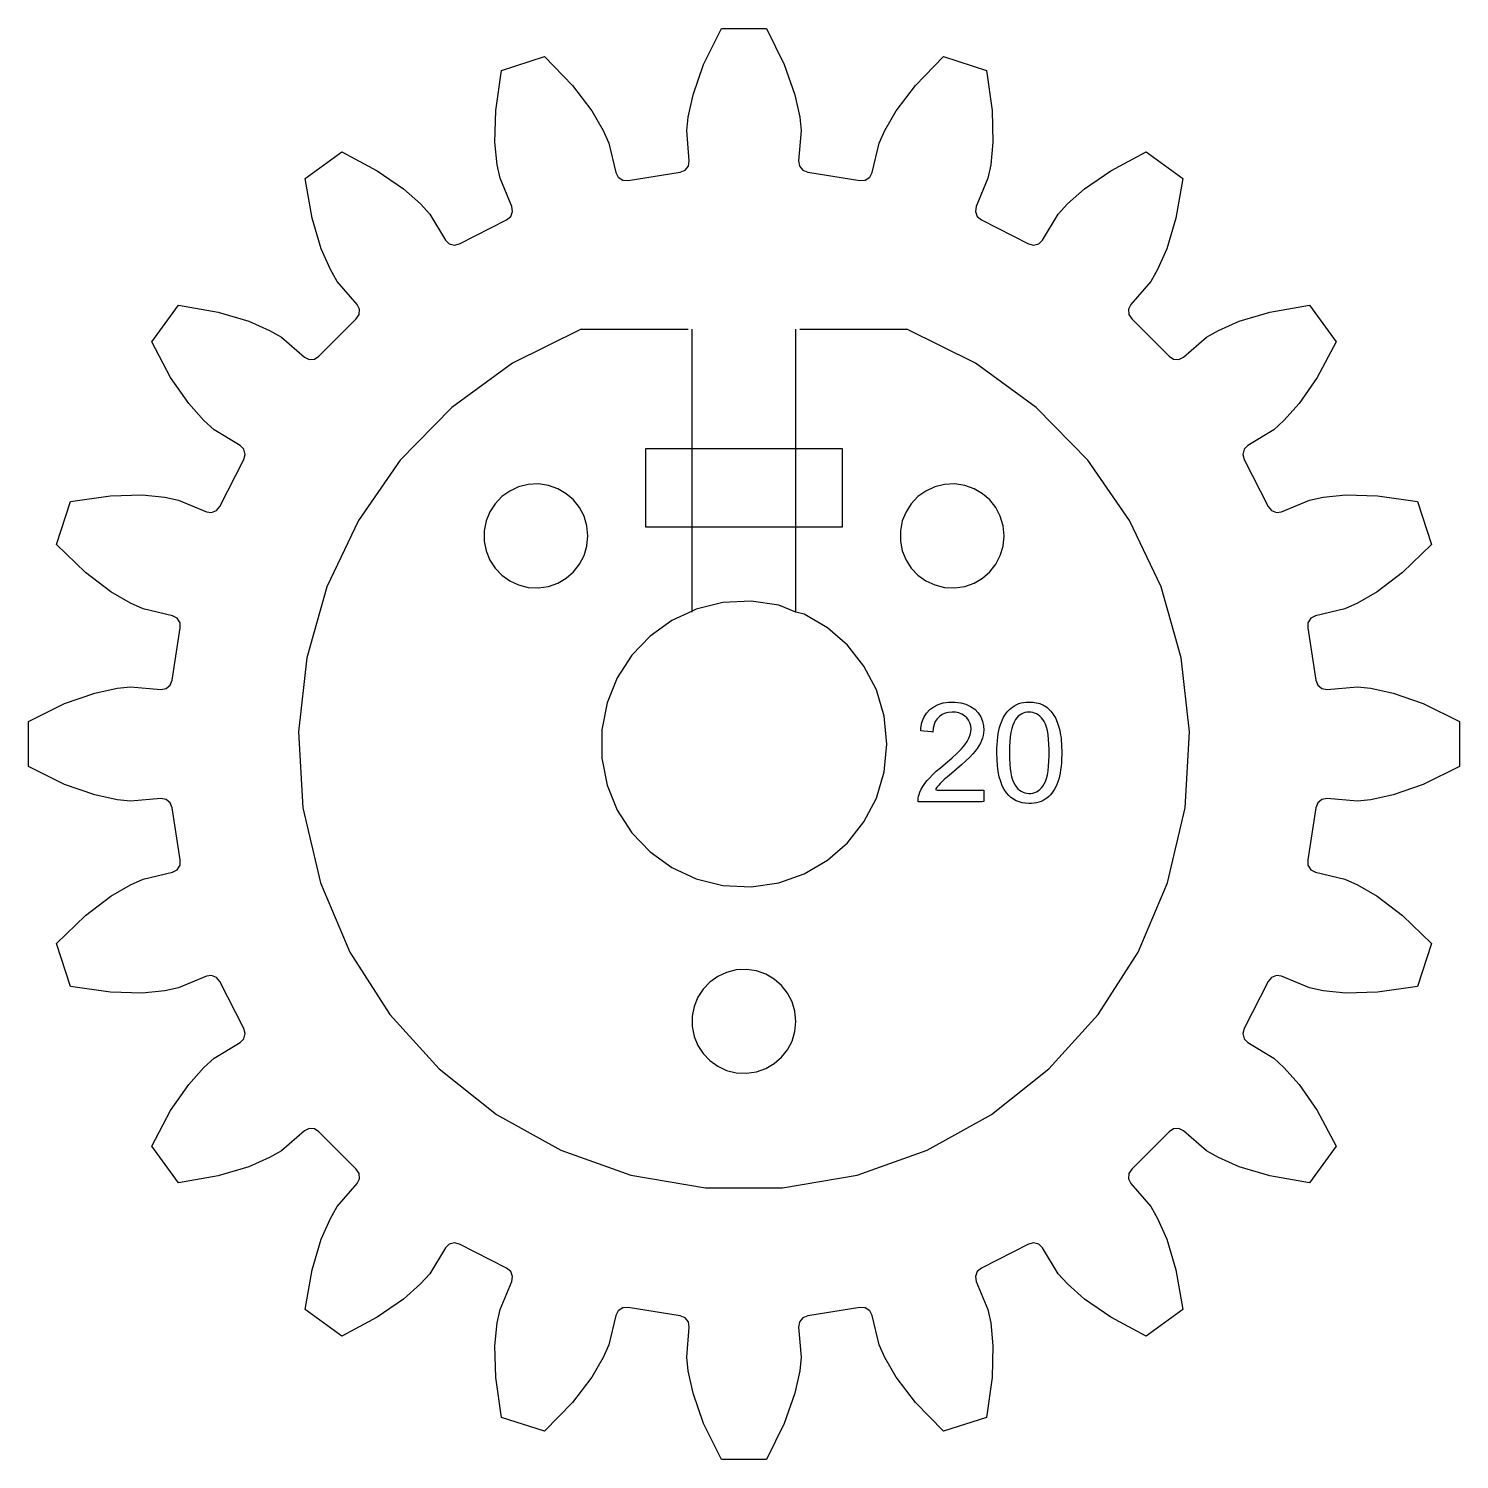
# Model space of a CAD drawing. Header units: metres. Extents: x 3906 to 4789, y 859 to 1465.
# Drawn here: x 4470.83 to 4509.35, y 1167.09 to 1205.62 of the extents above; entities that cross this region are included whole.
import ezdxf

# ---------------------------------------------------------------- set-up
doc = ezdxf.new("R2010")
doc.units = ezdxf.units.M

msp = doc.modelspace()

# ---------------------------------------------------------------- linework, layer by layer
at = {"layer": 'COMPONENT29'}
for p, q in [((4495.456, 1187.459), (4495.607, 1187.481)), ((4495.607, 1187.481), (4495.772, 1187.483)), ((4495.772, 1187.483), (4495.928, 1187.465)), ((4495.928, 1187.465), (4496.068, 1187.427)), ((4497.555, 1187.459), (4497.619, 1187.472)), ((4497.619, 1187.472), (4497.686, 1187.481)), ((4497.686, 1187.481), (4497.756, 1187.484)), ((4497.756, 1187.484), (4497.814, 1187.484)), ((4497.814, 1187.484), (4497.865, 1187.48)), ((4497.865, 1187.48), (4497.915, 1187.474)), ((4497.915, 1187.474), (4497.963, 1187.466)), ((4497.963, 1187.466), (4498.009, 1187.454)), ((4494.935, 1187.066), (4495.005, 1187.181)), ((4495.005, 1187.181), (4495.094, 1187.278)), ((4495.094, 1187.278), (4495.2, 1187.358)), ((4495.2, 1187.358), (4495.321, 1187.418)), ((4495.353, 1187.097), (4495.292, 1187.034)), ((4495.321, 1187.418), (4495.456, 1187.459)), ((4495.425, 1187.147), (4495.353, 1187.097)), ((4495.505, 1187.182), (4495.425, 1187.147)), ((4495.595, 1187.204), (4495.505, 1187.182)), ((4495.694, 1187.212), (4495.595, 1187.204)), ((4495.79, 1187.207), (4495.694, 1187.212)), ((4495.877, 1187.189), (4495.79, 1187.207)), ((4495.957, 1187.157), (4495.877, 1187.189)), ((4496.027, 1187.113), (4495.957, 1187.157)), ((4496.09, 1187.056), (4496.027, 1187.113)), ((4496.068, 1187.427), (4496.193, 1187.367)), ((4496.193, 1187.367), (4496.303, 1187.288)), ((4496.303, 1187.288), (4496.395, 1187.191)), ((4496.395, 1187.191), (4496.465, 1187.084)), ((4496.465, 1187.084), (4496.513, 1186.967)), ((4497.082, 1187.073), (4497.116, 1187.13)), ((4497.116, 1187.13), (4497.153, 1187.184)), ((4497.153, 1187.184), (4497.193, 1187.234)), ((4497.193, 1187.234), (4497.236, 1187.279)), ((4497.236, 1187.279), (4497.282, 1187.321)), ((4497.282, 1187.321), (4497.33, 1187.358)), ((4497.33, 1187.358), (4497.382, 1187.391)), ((4497.382, 1187.391), (4497.437, 1187.418)), ((4497.437, 1187.418), (4497.495, 1187.441)), ((4497.476, 1187.099), (4497.439, 1187.06)), ((4497.516, 1187.132), (4497.476, 1187.099)), ((4497.495, 1187.441), (4497.555, 1187.459)), ((4497.559, 1187.16), (4497.516, 1187.132)), ((4497.604, 1187.182), (4497.559, 1187.16)), ((4497.652, 1187.198), (4497.604, 1187.182)), ((4497.703, 1187.208), (4497.652, 1187.198)), ((4497.757, 1187.212), (4497.703, 1187.208)), ((4497.813, 1187.211), (4497.757, 1187.212)), ((4497.866, 1187.202), (4497.813, 1187.211)), ((4497.918, 1187.188), (4497.866, 1187.202)), ((4497.967, 1187.166), (4497.918, 1187.188)), ((4498.014, 1187.138), (4497.967, 1187.166)), ((4498.009, 1187.454), (4498.054, 1187.441)), ((4498.058, 1187.104), (4498.014, 1187.138)), ((4498.054, 1187.441), (4498.097, 1187.424)), ((4498.101, 1187.062), (4498.058, 1187.104)), ((4498.097, 1187.424), (4498.139, 1187.405)), ((4498.139, 1187.405), (4498.179, 1187.383)), ((4498.179, 1187.383), (4498.217, 1187.359)), ((4498.217, 1187.359), (4498.253, 1187.332)), ((4498.253, 1187.332), (4498.288, 1187.303)), ((4498.288, 1187.303), (4498.321, 1187.272)), ((4498.321, 1187.272), (4498.352, 1187.238)), ((4498.352, 1187.238), (4498.382, 1187.203)), ((4498.382, 1187.203), (4498.41, 1187.164)), ((4498.41, 1187.164), (4498.436, 1187.124)), ((4498.436, 1187.124), (4498.46, 1187.081)), ((4498.46, 1187.081), (4498.484, 1187.036)), ((4494.851, 1186.784), (4494.884, 1186.934)), ((4494.855, 1186.709), (4494.851, 1186.784)), ((4494.933, 1186.701), (4494.855, 1186.709)), ((4494.884, 1186.934), (4494.935, 1187.066)), ((4495.041, 1186.69), (4494.933, 1186.701)), ((4495.187, 1186.781), (4495.18, 1186.676)), ((4495.209, 1186.876), (4495.187, 1186.781)), ((4495.243, 1186.96), (4495.209, 1186.876)), ((4495.292, 1187.034), (4495.243, 1186.96)), ((4496.139, 1186.992), (4496.09, 1187.056)), ((4496.176, 1186.922), (4496.139, 1186.992)), ((4496.198, 1186.846), (4496.176, 1186.922)), ((4496.207, 1186.764), (4496.198, 1186.846)), ((4496.203, 1186.681), (4496.207, 1186.764)), ((4496.513, 1186.967), (4496.54, 1186.84)), ((4496.54, 1186.84), (4496.545, 1186.722)), ((4496.545, 1186.722), (4496.54, 1186.652)), ((4496.939, 1186.633), (4496.955, 1186.72)), ((4496.955, 1186.72), (4496.975, 1186.8)), ((4496.975, 1186.8), (4496.997, 1186.875)), ((4496.997, 1186.875), (4497.023, 1186.945)), ((4497.023, 1186.945), (4497.051, 1187.011)), ((4497.051, 1187.011), (4497.082, 1187.073)), ((4497.304, 1186.771), (4497.28, 1186.665)), ((4497.332, 1186.864), (4497.304, 1186.771)), ((4497.365, 1186.945), (4497.332, 1186.864)), ((4497.404, 1187.013), (4497.365, 1186.945)), ((4497.439, 1187.06), (4497.404, 1187.013)), ((4498.141, 1187.015), (4498.101, 1187.062)), ((4498.178, 1186.959), (4498.141, 1187.015)), ((4498.211, 1186.89), (4498.178, 1186.959)), ((4498.239, 1186.808), (4498.211, 1186.89)), ((4498.262, 1186.713), (4498.239, 1186.808)), ((4498.281, 1186.604), (4498.262, 1186.713)), ((4498.484, 1187.036), (4498.506, 1186.989)), ((4498.506, 1186.989), (4498.526, 1186.939)), ((4498.526, 1186.939), (4498.545, 1186.888)), ((4498.545, 1186.888), (4498.563, 1186.834)), ((4498.563, 1186.834), (4498.579, 1186.778)), ((4498.579, 1186.778), (4498.594, 1186.72)), ((4498.594, 1186.72), (4498.607, 1186.657)), ((4495.138, 1186.68), (4495.041, 1186.69)), ((4495.18, 1186.676), (4495.138, 1186.68)), ((4495.946, 1186.224), (4496.035, 1186.328)), ((4496.035, 1186.328), (4496.1, 1186.42)), ((4496.1, 1186.42), (4496.149, 1186.509)), ((4496.149, 1186.509), (4496.183, 1186.596)), ((4496.183, 1186.596), (4496.203, 1186.681)), ((4496.457, 1186.375), (4496.417, 1186.305)), ((4496.487, 1186.444), (4496.457, 1186.375)), ((4496.511, 1186.513), (4496.487, 1186.444)), ((4496.529, 1186.582), (4496.511, 1186.513)), ((4496.54, 1186.652), (4496.529, 1186.582)), ((4496.903, 1186.231), (4496.908, 1186.34)), ((4496.908, 1186.34), (4496.915, 1186.444)), ((4496.915, 1186.444), (4496.925, 1186.541)), ((4496.925, 1186.541), (4496.939, 1186.633)), ((4497.25, 1186.416), (4497.242, 1186.273)), ((4497.262, 1186.547), (4497.25, 1186.416)), ((4497.28, 1186.665), (4497.262, 1186.547)), ((4498.295, 1186.482), (4498.281, 1186.604)), ((4498.304, 1186.346), (4498.295, 1186.482)), ((4498.309, 1186.197), (4498.304, 1186.346)), ((4498.607, 1186.657), (4498.618, 1186.589)), ((4498.618, 1186.589), (4498.628, 1186.516)), ((4498.628, 1186.516), (4498.635, 1186.438)), ((4498.635, 1186.438), (4498.641, 1186.355)), ((4498.641, 1186.355), (4498.645, 1186.267)), ((4495.516, 1185.829), (4495.687, 1185.975)), ((4495.687, 1185.975), (4495.83, 1186.107)), ((4495.83, 1186.107), (4495.946, 1186.224)), ((4496.169, 1186.001), (4496.069, 1185.904)), ((4496.249, 1186.085), (4496.169, 1186.001)), ((4496.314, 1186.16), (4496.249, 1186.085)), ((4496.37, 1186.233), (4496.314, 1186.16)), ((4496.417, 1186.305), (4496.37, 1186.233)), ((4496.902, 1186.117), (4496.903, 1186.231)), ((4496.906, 1185.937), (4496.902, 1186.117)), ((4496.918, 1185.769), (4496.906, 1185.937)), ((4497.242, 1186.273), (4497.239, 1186.117)), ((4497.239, 1186.117), (4497.242, 1185.961)), ((4497.242, 1185.961), (4497.249, 1185.819)), ((4498.304, 1185.889), (4498.309, 1186.038)), ((4498.309, 1186.038), (4498.309, 1186.197)), ((4498.644, 1185.957), (4498.639, 1185.851)), ((4498.647, 1186.069), (4498.644, 1185.957)), ((4498.645, 1186.267), (4498.647, 1186.173)), ((4498.647, 1186.173), (4498.647, 1186.069)), ((4495.175, 1185.53), (4495.27, 1185.619)), ((4495.27, 1185.619), (4495.378, 1185.714)), ((4495.378, 1185.714), (4495.516, 1185.829)), ((4495.676, 1185.561), (4495.569, 1185.469)), ((4495.81, 1185.675), (4495.676, 1185.561)), ((4495.949, 1185.796), (4495.81, 1185.675)), ((4496.069, 1185.904), (4495.949, 1185.796)), ((4496.938, 1185.615), (4496.918, 1185.769)), ((4496.966, 1185.473), (4496.938, 1185.615)), ((4497.249, 1185.819), (4497.26, 1185.69)), ((4497.26, 1185.69), (4497.277, 1185.575)), ((4497.277, 1185.575), (4497.298, 1185.473)), ((4498.262, 1185.523), (4498.281, 1185.632)), ((4498.281, 1185.632), (4498.295, 1185.754)), ((4498.295, 1185.754), (4498.304, 1185.889)), ((4498.604, 1185.567), (4498.586, 1185.483)), ((4498.618, 1185.656), (4498.604, 1185.567)), ((4498.63, 1185.751), (4498.618, 1185.656)), ((4498.639, 1185.851), (4498.63, 1185.751)), ((4494.866, 1185.133), (4494.91, 1185.212)), ((4494.91, 1185.212), (4494.963, 1185.29)), ((4494.963, 1185.29), (4495.023, 1185.367)), ((4495.023, 1185.367), (4495.092, 1185.446)), ((4495.092, 1185.446), (4495.175, 1185.53)), ((4495.274, 1185.17), (4495.248, 1185.131)), ((4495.304, 1185.209), (4495.274, 1185.17)), ((4495.337, 1185.248), (4495.304, 1185.209)), ((4495.372, 1185.287), (4495.337, 1185.248)), ((4495.417, 1185.332), (4495.372, 1185.287)), ((4495.483, 1185.393), (4495.417, 1185.332)), ((4495.569, 1185.469), (4495.483, 1185.393)), ((4497.003, 1185.345), (4496.966, 1185.473)), ((4497.047, 1185.229), (4497.003, 1185.345)), ((4497.1, 1185.126), (4497.047, 1185.229)), ((4497.298, 1185.473), (4497.324, 1185.384)), ((4497.324, 1185.384), (4497.354, 1185.308)), ((4497.354, 1185.308), (4497.389, 1185.246)), ((4497.389, 1185.246), (4497.428, 1185.195)), ((4497.428, 1185.195), (4497.469, 1185.15)), ((4497.469, 1185.15), (4497.512, 1185.112)), ((4498.059, 1185.131), (4498.101, 1185.173)), ((4498.101, 1185.173), (4498.141, 1185.221)), ((4498.141, 1185.221), (4498.178, 1185.277)), ((4498.178, 1185.277), (4498.211, 1185.346)), ((4498.211, 1185.346), (4498.239, 1185.428)), ((4498.239, 1185.428), (4498.262, 1185.523)), ((4498.487, 1185.2), (4498.454, 1185.14)), ((4498.516, 1185.264), (4498.487, 1185.2)), ((4498.542, 1185.333), (4498.516, 1185.264)), ((4498.566, 1185.405), (4498.542, 1185.333)), ((4498.586, 1185.483), (4498.566, 1185.405)), ((4494.78, 1184.844), (4494.785, 1184.895)), ((4494.782, 1184.797), (4494.78, 1184.844)), ((4495.037, 1184.797), (4494.782, 1184.797)), ((4494.785, 1184.895), (4494.794, 1184.945)), ((4494.794, 1184.945), (4494.807, 1184.994)), ((4494.807, 1184.994), (4494.83, 1185.054)), ((4494.83, 1185.054), (4494.866, 1185.133)), ((4495.559, 1184.797), (4495.037, 1184.797)), ((4495.248, 1185.131), (4495.289, 1185.113)), ((4495.289, 1185.113), (4495.588, 1185.113)), ((4496.122, 1184.797), (4495.559, 1184.797)), ((4495.588, 1185.113), (4496.01, 1185.113)), ((4496.01, 1185.113), (4496.387, 1185.113)), ((4496.5, 1184.797), (4496.122, 1184.797)), ((4496.387, 1185.113), (4496.549, 1185.113)), ((4496.549, 1184.809), (4496.5, 1184.797)), ((4496.549, 1185.113), (4496.549, 1185.074)), ((4496.549, 1185.074), (4496.549, 1184.983)), ((4496.549, 1184.983), (4496.549, 1184.881)), ((4496.549, 1184.881), (4496.549, 1184.809)), ((4497.161, 1185.036), (4497.1, 1185.126)), ((4497.219, 1184.969), (4497.161, 1185.036)), ((4497.28, 1184.913), (4497.219, 1184.969)), ((4497.347, 1184.864), (4497.28, 1184.913)), ((4497.419, 1184.825), (4497.347, 1184.864)), ((4497.497, 1184.794), (4497.419, 1184.825)), ((4497.579, 1184.771), (4497.497, 1184.794)), ((4497.512, 1185.112), (4497.557, 1185.081)), ((4497.557, 1185.081), (4497.605, 1185.056)), ((4497.666, 1184.757), (4497.579, 1184.771)), ((4497.605, 1185.056), (4497.654, 1185.038)), ((4497.654, 1185.038), (4497.706, 1185.027)), ((4497.706, 1185.027), (4497.76, 1185.022)), ((4497.76, 1185.022), (4497.816, 1185.023)), ((4497.816, 1185.023), (4497.869, 1185.032)), ((4497.869, 1185.032), (4497.919, 1185.046)), ((4497.968, 1184.771), (4497.902, 1184.759)), ((4497.919, 1185.046), (4497.968, 1185.068)), ((4497.968, 1185.068), (4498.014, 1185.096)), ((4498.03, 1184.787), (4497.968, 1184.771)), ((4498.014, 1185.096), (4498.059, 1185.131)), ((4498.09, 1184.808), (4498.03, 1184.787)), ((4498.146, 1184.833), (4498.09, 1184.808)), ((4498.199, 1184.864), (4498.146, 1184.833)), ((4498.249, 1184.899), (4498.199, 1184.864)), ((4498.296, 1184.939), (4498.249, 1184.899)), ((4498.34, 1184.984), (4498.296, 1184.939)), ((4498.381, 1185.032), (4498.34, 1184.984)), ((4498.419, 1185.084), (4498.381, 1185.032)), ((4498.454, 1185.14), (4498.419, 1185.084)), ((4497.758, 1184.751), (4497.666, 1184.757)), ((4497.834, 1184.753), (4497.758, 1184.751)), ((4497.902, 1184.759), (4497.834, 1184.753))]:
    msp.add_line(p, q, dxfattribs=at)
at = {"layer": 'GROUP0'}
for p, q in [((4489.003, 1204.647), (4489.482, 1205.618)), ((4489.482, 1205.618), (4490.699, 1205.618)), ((4490.699, 1205.618), (4491.177, 1204.647)), ((4483.559, 1204.486), (4484.717, 1204.863)), ((4484.717, 1204.863), (4485.471, 1204.086)), ((4494.711, 1204.086), (4495.466, 1204.863)), ((4495.466, 1204.863), (4496.622, 1204.486)), ((4483.404, 1203.415), (4483.559, 1204.486)), ((4488.719, 1203.836), (4489.003, 1204.647)), ((4491.177, 1204.647), (4491.461, 1203.836)), ((4496.622, 1204.486), (4496.777, 1203.415)), ((4485.471, 1204.086), (4485.991, 1203.404)), ((4494.19, 1203.404), (4494.711, 1204.086)), ((4488.589, 1203.236), (4488.719, 1203.836)), ((4491.461, 1203.836), (4491.594, 1203.236)), ((4483.384, 1202.557), (4483.404, 1203.415)), ((4485.991, 1203.404), (4486.302, 1202.874)), ((4493.879, 1202.874), (4494.19, 1203.404)), ((4496.777, 1203.415), (4496.796, 1202.557)), ((4486.302, 1202.874), (4486.45, 1202.535)), ((4488.554, 1202.87), (4488.589, 1203.236)), ((4491.594, 1203.236), (4491.628, 1202.87)), ((4493.732, 1202.535), (4493.879, 1202.874)), ((4483.445, 1201.946), (4483.384, 1202.557)), ((4486.45, 1202.535), (4486.638, 1201.739)), ((4488.619, 1202.054), (4488.554, 1202.87)), ((4491.628, 1202.87), (4491.562, 1202.054)), ((4493.543, 1201.739), (4493.732, 1202.535)), ((4496.796, 1202.557), (4496.737, 1201.946)), ((4478.276, 1201.58), (4479.26, 1202.297)), ((4479.26, 1202.297), (4480.217, 1201.791)), ((4499.965, 1201.791), (4500.921, 1202.297)), ((4500.921, 1202.297), (4501.907, 1201.58)), ((4480.217, 1201.791), (4480.925, 1201.302)), ((4483.524, 1201.586), (4483.445, 1201.946)), ((4486.638, 1201.739), (4486.705, 1201.613)), ((4486.968, 1201.531), (4488.371, 1201.755)), ((4488.371, 1201.755), (4488.504, 1201.803)), ((4488.504, 1201.803), (4488.595, 1201.912)), ((4488.595, 1201.912), (4488.619, 1202.054)), ((4491.562, 1202.054), (4491.586, 1201.912)), ((4491.586, 1201.912), (4491.677, 1201.803)), ((4491.677, 1201.803), (4491.811, 1201.755)), ((4491.811, 1201.755), (4493.214, 1201.531)), ((4493.477, 1201.613), (4493.543, 1201.739)), ((4496.737, 1201.946), (4496.657, 1201.586)), ((4499.257, 1201.302), (4499.965, 1201.791)), ((4478.459, 1200.515), (4478.276, 1201.58)), ((4483.84, 1200.831), (4483.524, 1201.586)), ((4486.705, 1201.613), (4486.825, 1201.537)), ((4486.825, 1201.537), (4486.968, 1201.531)), ((4493.214, 1201.531), (4493.357, 1201.537)), ((4493.357, 1201.537), (4493.477, 1201.613)), ((4496.657, 1201.586), (4496.342, 1200.831)), ((4501.907, 1201.58), (4501.723, 1200.515)), ((4480.925, 1201.302), (4481.382, 1200.895)), ((4498.798, 1200.895), (4499.257, 1201.302)), ((4481.382, 1200.895), (4481.627, 1200.618)), ((4481.627, 1200.618), (4482.052, 1199.921)), ((4483.808, 1200.558), (4483.86, 1200.69)), ((4483.86, 1200.69), (4483.84, 1200.831)), ((4496.342, 1200.831), (4496.321, 1200.69)), ((4496.321, 1200.69), (4496.374, 1200.558)), ((4498.129, 1199.921), (4498.554, 1200.618)), ((4498.554, 1200.618), (4498.798, 1200.895)), ((4478.706, 1199.69), (4478.459, 1200.515)), ((4482.43, 1199.824), (4483.696, 1200.469)), ((4483.696, 1200.469), (4483.808, 1200.558)), ((4496.374, 1200.558), (4496.485, 1200.469)), ((4496.485, 1200.469), (4497.752, 1199.824)), ((4501.723, 1200.515), (4501.475, 1199.69)), ((4482.052, 1199.921), (4482.154, 1199.821)), ((4482.154, 1199.821), (4482.292, 1199.786)), ((4482.292, 1199.786), (4482.43, 1199.824)), ((4497.752, 1199.824), (4497.889, 1199.786)), ((4497.889, 1199.786), (4498.027, 1199.821)), ((4498.027, 1199.821), (4498.129, 1199.921)), ((4478.952, 1199.128), (4478.706, 1199.69)), ((4501.475, 1199.69), (4501.229, 1199.128)), ((4479.138, 1198.811), (4478.952, 1199.128)), ((4501.229, 1199.128), (4501.042, 1198.811)), ((4479.672, 1198.191), (4479.138, 1198.811)), ((4501.042, 1198.811), (4500.509, 1198.191)), ((4474.148, 1197.184), (4474.864, 1198.17)), ((4474.864, 1198.17), (4475.93, 1197.984)), ((4475.93, 1197.984), (4476.754, 1197.738)), ((4479.647, 1197.802), (4479.726, 1197.92)), ((4479.735, 1198.063), (4479.672, 1198.191)), ((4479.726, 1197.92), (4479.735, 1198.063)), ((4500.509, 1198.191), (4500.447, 1198.063)), ((4500.447, 1198.063), (4500.456, 1197.92)), ((4500.456, 1197.92), (4500.535, 1197.802)), ((4503.429, 1197.738), (4504.252, 1197.984)), ((4504.252, 1197.984), (4505.317, 1198.17)), ((4505.317, 1198.17), (4506.034, 1197.184)), ((4476.754, 1197.738), (4477.315, 1197.492)), ((4477.315, 1197.492), (4477.633, 1197.305)), ((4478.641, 1196.796), (4479.647, 1197.802)), ((4485.703, 1197.522), (4483.854, 1196.606)), ((4485.703, 1197.522), (4488.591, 1197.522)), ((4488.691, 1194.303), (4488.691, 1197.522)), ((4491.491, 1194.303), (4491.491, 1197.522)), ((4491.591, 1197.522), (4494.48, 1197.522)), ((4496.328, 1196.606), (4494.48, 1197.522)), ((4500.535, 1197.802), (4501.539, 1196.796)), ((4502.549, 1197.305), (4502.867, 1197.492)), ((4502.867, 1197.492), (4503.429, 1197.738)), ((4474.652, 1196.227), (4474.148, 1197.184)), ((4477.633, 1197.305), (4478.253, 1196.772)), ((4501.928, 1196.772), (4502.549, 1197.305)), ((4506.034, 1197.184), (4505.528, 1196.227)), ((4478.253, 1196.772), (4478.38, 1196.71)), ((4478.38, 1196.71), (4478.523, 1196.719)), ((4478.523, 1196.719), (4478.641, 1196.796)), ((4501.539, 1196.796), (4501.657, 1196.719)), ((4501.657, 1196.719), (4501.8, 1196.71)), ((4501.8, 1196.71), (4501.928, 1196.772)), ((4483.854, 1196.606), (4482.225, 1195.417)), ((4497.957, 1195.417), (4496.328, 1196.606)), ((4475.142, 1195.52), (4474.652, 1196.227)), ((4505.528, 1196.227), (4505.039, 1195.52)), ((4475.549, 1195.061), (4475.142, 1195.52)), ((4482.225, 1195.417), (4480.836, 1193.993)), ((4499.346, 1193.993), (4497.957, 1195.417)), ((4505.039, 1195.52), (4504.632, 1195.061)), ((4475.825, 1194.817), (4475.549, 1195.061)), ((4476.524, 1194.391), (4475.825, 1194.817)), ((4504.355, 1194.817), (4503.658, 1194.391)), ((4504.632, 1195.061), (4504.355, 1194.817)), ((4475.976, 1192.748), (4476.62, 1194.015)), ((4476.624, 1194.29), (4476.524, 1194.391)), ((4476.62, 1194.015), (4476.659, 1194.151)), ((4476.659, 1194.151), (4476.624, 1194.29)), ((4488.691, 1194.303), (4487.441, 1194.303)), ((4487.441, 1194.303), (4487.441, 1192.203)), ((4491.491, 1194.303), (4488.691, 1194.303)), ((4488.691, 1192.203), (4488.691, 1194.303)), ((4491.491, 1192.203), (4491.491, 1194.303)), ((4492.741, 1194.303), (4491.491, 1194.303)), ((4492.741, 1192.203), (4492.741, 1194.303)), ((4503.558, 1194.29), (4503.523, 1194.151)), ((4503.523, 1194.151), (4503.561, 1194.015)), ((4503.658, 1194.391), (4503.558, 1194.29)), ((4503.561, 1194.015), (4504.207, 1192.748)), ((4480.836, 1193.993), (4479.708, 1192.37)), ((4500.474, 1192.37), (4499.346, 1193.993)), ((4484.02, 1193.277), (4483.781, 1193.166)), ((4484.28, 1193.342), (4484.02, 1193.277)), ((4484.557, 1193.355), (4484.28, 1193.342)), ((4484.827, 1193.315), (4484.557, 1193.355)), ((4485.077, 1193.227), (4484.827, 1193.315)), ((4495.227, 1193.277), (4494.988, 1193.166)), ((4495.488, 1193.342), (4495.227, 1193.277)), ((4495.765, 1193.355), (4495.488, 1193.342)), ((4496.035, 1193.315), (4495.765, 1193.355)), ((4496.285, 1193.227), (4496.035, 1193.315)), ((4471.582, 1191.727), (4471.958, 1192.884)), ((4471.958, 1192.884), (4473.029, 1193.039)), ((4473.029, 1193.039), (4473.888, 1193.059)), ((4473.888, 1193.059), (4474.499, 1192.998)), ((4474.499, 1192.998), (4474.859, 1192.919)), ((4474.859, 1192.919), (4475.614, 1192.605)), ((4483.569, 1193.014), (4483.389, 1192.825)), ((4483.781, 1193.166), (4483.569, 1193.014)), ((4485.303, 1193.094), (4485.077, 1193.227)), ((4485.5, 1192.924), (4485.303, 1193.094)), ((4485.662, 1192.719), (4485.5, 1192.924)), ((4494.776, 1193.014), (4494.597, 1192.825)), ((4494.988, 1193.166), (4494.776, 1193.014)), ((4496.511, 1193.094), (4496.285, 1193.227)), ((4496.708, 1192.924), (4496.511, 1193.094)), ((4496.869, 1192.719), (4496.708, 1192.924)), ((4504.568, 1192.605), (4505.323, 1192.919)), ((4505.323, 1192.919), (4505.683, 1192.998)), ((4505.683, 1192.998), (4506.294, 1193.059)), ((4506.294, 1193.059), (4507.152, 1193.039)), ((4507.152, 1193.039), (4508.223, 1192.884)), ((4508.223, 1192.884), (4508.6, 1191.727)), ((4475.614, 1192.605), (4475.754, 1192.584)), ((4475.754, 1192.584), (4475.886, 1192.637)), ((4475.886, 1192.637), (4475.976, 1192.748)), ((4483.247, 1192.606), (4483.147, 1192.361)), ((4483.389, 1192.825), (4483.247, 1192.606)), ((4485.784, 1192.487), (4485.662, 1192.719)), ((4485.86, 1192.231), (4485.784, 1192.487)), ((4494.454, 1192.606), (4494.354, 1192.361)), ((4494.597, 1192.825), (4494.454, 1192.606)), ((4496.991, 1192.487), (4496.869, 1192.719)), ((4497.068, 1192.231), (4496.991, 1192.487)), ((4504.207, 1192.748), (4504.295, 1192.637)), ((4504.295, 1192.637), (4504.427, 1192.584)), ((4504.427, 1192.584), (4504.568, 1192.605)), ((4479.708, 1192.37), (4478.862, 1190.585)), ((4483.147, 1192.361), (4483.094, 1192.096)), ((4483.094, 1192.096), (4483.094, 1191.818)), ((4485.887, 1191.957), (4485.86, 1192.231)), ((4487.441, 1192.203), (4488.691, 1192.203)), ((4488.691, 1192.203), (4491.491, 1192.203)), ((4488.691, 1189.93), (4488.691, 1192.203)), ((4491.491, 1192.203), (4492.741, 1192.203)), ((4491.491, 1189.899), (4491.491, 1192.203)), ((4494.354, 1192.361), (4494.302, 1192.096)), ((4494.302, 1192.096), (4494.302, 1191.818)), ((4497.095, 1191.957), (4497.068, 1192.231)), ((4501.321, 1190.585), (4500.474, 1192.37)), ((4472.357, 1190.973), (4471.582, 1191.727)), ((4483.094, 1191.818), (4483.147, 1191.553)), ((4485.86, 1191.683), (4485.887, 1191.957)), ((4494.302, 1191.818), (4494.354, 1191.553)), ((4497.068, 1191.683), (4497.095, 1191.957)), ((4508.6, 1191.727), (4507.824, 1190.973)), ((4483.147, 1191.553), (4483.247, 1191.308)), ((4485.662, 1191.195), (4485.784, 1191.427)), ((4485.784, 1191.427), (4485.86, 1191.683)), ((4494.354, 1191.553), (4494.454, 1191.308)), ((4496.869, 1191.195), (4496.991, 1191.427)), ((4496.991, 1191.427), (4497.068, 1191.683)), ((4473.041, 1190.452), (4472.357, 1190.973)), ((4483.247, 1191.308), (4483.389, 1191.089)), ((4483.389, 1191.089), (4483.569, 1190.9)), ((4485.303, 1190.819), (4485.5, 1190.99)), ((4485.5, 1190.99), (4485.662, 1191.195)), ((4494.454, 1191.308), (4494.597, 1191.089)), ((4494.597, 1191.089), (4494.776, 1190.9)), ((4496.511, 1190.819), (4496.708, 1190.99)), ((4496.708, 1190.99), (4496.869, 1191.195)), ((4507.824, 1190.973), (4507.141, 1190.452)), ((4478.862, 1190.585), (4478.317, 1188.676)), ((4483.569, 1190.9), (4483.781, 1190.748)), ((4483.781, 1190.748), (4484.02, 1190.637)), ((4484.02, 1190.637), (4484.28, 1190.572)), ((4484.28, 1190.572), (4484.557, 1190.559)), ((4484.557, 1190.559), (4484.827, 1190.598)), ((4484.827, 1190.598), (4485.077, 1190.687)), ((4485.077, 1190.687), (4485.303, 1190.819)), ((4494.776, 1190.9), (4494.988, 1190.748)), ((4494.988, 1190.748), (4495.227, 1190.637)), ((4495.227, 1190.637), (4495.488, 1190.572)), ((4495.488, 1190.572), (4495.765, 1190.559)), ((4495.765, 1190.559), (4496.035, 1190.598)), ((4496.035, 1190.598), (4496.285, 1190.687)), ((4496.285, 1190.687), (4496.511, 1190.819)), ((4501.865, 1188.676), (4501.321, 1190.585)), ((4473.571, 1190.142), (4473.041, 1190.452)), ((4489.522, 1190.161), (4488.805, 1189.983)), ((4490.283, 1190.198), (4489.522, 1190.161)), ((4491.025, 1190.089), (4490.283, 1190.198)), ((4507.141, 1190.452), (4506.611, 1190.142)), ((4473.908, 1189.994), (4473.571, 1190.142)), ((4474.704, 1189.805), (4473.908, 1189.994)), ((4474.83, 1189.74), (4474.704, 1189.805)), ((4488.691, 1189.93), (4488.148, 1189.677)), ((4488.805, 1189.983), (4488.691, 1189.93)), ((4488.691, 1189.899), (4488.691, 1189.93)), ((4491.491, 1189.899), (4491.025, 1190.089)), ((4491.714, 1189.845), (4491.491, 1189.899)), ((4492.336, 1189.481), (4491.714, 1189.845)), ((4505.476, 1189.805), (4505.352, 1189.74)), ((4506.273, 1189.994), (4505.476, 1189.805)), ((4506.611, 1190.142), (4506.273, 1189.994)), ((4474.689, 1188.074), (4474.912, 1189.477)), ((4474.906, 1189.62), (4474.83, 1189.74)), ((4474.912, 1189.477), (4474.906, 1189.62)), ((4488.148, 1189.677), (4487.565, 1189.259)), ((4492.876, 1189.011), (4492.336, 1189.481)), ((4505.274, 1189.62), (4505.27, 1189.477)), ((4505.27, 1189.477), (4505.492, 1188.074)), ((4505.352, 1189.74), (4505.274, 1189.62)), ((4487.565, 1189.259), (4487.071, 1188.741)), ((4493.321, 1188.449), (4492.876, 1189.011)), ((4478.317, 1188.676), (4478.094, 1186.68)), ((4487.071, 1188.741), (4486.679, 1188.138)), ((4502.088, 1186.68), (4501.865, 1188.676)), ((4493.656, 1187.81), (4493.321, 1188.449)), ((4472.609, 1187.724), (4473.208, 1187.856)), ((4473.208, 1187.856), (4473.575, 1187.891)), ((4473.575, 1187.891), (4474.39, 1187.824)), ((4474.39, 1187.824), (4474.531, 1187.849)), ((4474.531, 1187.849), (4474.64, 1187.94)), ((4474.64, 1187.94), (4474.689, 1188.074)), ((4486.679, 1188.138), (4486.404, 1187.465)), ((4505.492, 1188.074), (4505.542, 1187.94)), ((4505.542, 1187.94), (4505.651, 1187.849)), ((4505.651, 1187.849), (4505.791, 1187.824)), ((4505.791, 1187.824), (4506.607, 1187.891)), ((4506.607, 1187.891), (4506.973, 1187.856)), ((4506.973, 1187.856), (4507.573, 1187.724)), ((4471.798, 1187.44), (4472.609, 1187.724)), ((4486.404, 1187.465), (4486.26, 1186.735)), ((4493.868, 1187.106), (4493.656, 1187.81)), ((4507.573, 1187.724), (4508.384, 1187.44)), ((4470.827, 1186.962), (4471.798, 1187.44)), ((4493.941, 1186.353), (4493.868, 1187.106)), ((4508.384, 1187.44), (4509.355, 1186.962)), ((4470.827, 1185.745), (4470.827, 1186.962)), ((4486.26, 1186.735), (4486.26, 1185.971)), ((4509.355, 1186.962), (4509.355, 1185.745)), ((4478.094, 1186.68), (4478.215, 1184.635)), ((4493.868, 1185.6), (4493.941, 1186.353)), ((4501.968, 1184.635), (4502.088, 1186.68)), ((4486.26, 1185.971), (4486.404, 1185.241)), ((4471.798, 1185.266), (4470.827, 1185.745)), ((4493.656, 1184.897), (4493.868, 1185.6)), ((4509.355, 1185.745), (4508.384, 1185.266)), ((4472.609, 1184.982), (4471.798, 1185.266)), ((4486.404, 1185.241), (4486.679, 1184.568)), ((4508.384, 1185.266), (4507.573, 1184.982)), ((4473.208, 1184.852), (4472.609, 1184.982)), ((4473.575, 1184.815), (4473.208, 1184.852)), ((4474.39, 1184.882), (4473.575, 1184.815)), ((4474.531, 1184.858), (4474.39, 1184.882)), ((4474.64, 1184.766), (4474.531, 1184.858)), ((4474.689, 1184.633), (4474.64, 1184.766)), ((4493.321, 1184.257), (4493.656, 1184.897)), ((4505.542, 1184.766), (4505.492, 1184.633)), ((4505.651, 1184.858), (4505.542, 1184.766)), ((4505.791, 1184.882), (4505.651, 1184.858)), ((4506.607, 1184.815), (4505.791, 1184.882)), ((4506.973, 1184.852), (4506.607, 1184.815)), ((4507.573, 1184.982), (4506.973, 1184.852)), ((4474.912, 1183.231), (4474.689, 1184.633)), ((4478.215, 1184.635), (4478.687, 1182.615)), ((4486.679, 1184.568), (4487.071, 1183.965)), ((4501.495, 1182.615), (4501.968, 1184.635)), ((4505.492, 1184.633), (4505.27, 1183.231)), ((4492.876, 1183.695), (4493.321, 1184.257)), ((4487.071, 1183.965), (4487.565, 1183.448)), ((4492.336, 1183.225), (4492.876, 1183.695)), ((4474.906, 1183.088), (4474.912, 1183.231)), ((4487.565, 1183.448), (4488.148, 1183.029)), ((4491.714, 1182.861), (4492.336, 1183.225)), ((4505.27, 1183.231), (4505.274, 1183.088)), ((4473.908, 1182.713), (4474.704, 1182.901)), ((4474.704, 1182.901), (4474.83, 1182.968)), ((4474.83, 1182.968), (4474.906, 1183.088)), ((4488.148, 1183.029), (4488.805, 1182.723)), ((4491.025, 1182.617), (4491.714, 1182.861)), ((4505.274, 1183.088), (4505.352, 1182.968)), ((4505.352, 1182.968), (4505.476, 1182.901)), ((4505.476, 1182.901), (4506.273, 1182.713)), ((4473.041, 1182.254), (4473.571, 1182.565)), ((4473.571, 1182.565), (4473.908, 1182.713)), ((4478.687, 1182.615), (4479.478, 1180.75)), ((4488.805, 1182.723), (4489.522, 1182.545)), ((4489.522, 1182.545), (4490.283, 1182.508)), ((4490.283, 1182.508), (4491.025, 1182.617)), ((4500.704, 1180.75), (4501.495, 1182.615)), ((4506.273, 1182.713), (4506.611, 1182.565)), ((4506.611, 1182.565), (4507.141, 1182.254)), ((4472.357, 1181.734), (4473.041, 1182.254)), ((4507.141, 1182.254), (4507.824, 1181.734)), ((4471.582, 1180.979), (4472.357, 1181.734)), ((4507.824, 1181.734), (4508.6, 1180.979)), ((4471.958, 1179.822), (4471.582, 1180.979)), ((4508.6, 1180.979), (4508.223, 1179.822)), ((4479.478, 1180.75), (4480.553, 1179.07)), ((4499.629, 1179.07), (4500.704, 1180.75)), ((4489.623, 1180.204), (4489.384, 1180.093)), ((4489.884, 1180.269), (4489.623, 1180.204)), ((4490.161, 1180.282), (4489.884, 1180.269)), ((4490.431, 1180.242), (4490.161, 1180.282)), ((4490.681, 1180.154), (4490.431, 1180.242)), ((4490.907, 1180.021), (4490.681, 1180.154)), ((4473.029, 1179.667), (4471.958, 1179.822)), ((4474.859, 1179.787), (4474.499, 1179.708)), ((4475.614, 1180.103), (4474.859, 1179.787)), ((4475.754, 1180.123), (4475.614, 1180.103)), ((4475.886, 1180.069), (4475.754, 1180.123)), ((4475.976, 1179.958), (4475.886, 1180.069)), ((4476.62, 1178.692), (4475.976, 1179.958)), ((4489.172, 1179.94), (4488.993, 1179.752)), ((4489.384, 1180.093), (4489.172, 1179.94)), ((4491.104, 1179.85), (4490.907, 1180.021)), ((4491.265, 1179.646), (4491.104, 1179.85)), ((4504.207, 1179.958), (4503.561, 1178.692)), ((4504.295, 1180.069), (4504.207, 1179.958)), ((4504.427, 1180.123), (4504.295, 1180.069)), ((4504.568, 1180.103), (4504.427, 1180.123)), ((4505.323, 1179.787), (4504.568, 1180.103)), ((4505.683, 1179.708), (4505.323, 1179.787)), ((4508.223, 1179.822), (4507.152, 1179.667)), ((4473.888, 1179.647), (4473.029, 1179.667)), ((4474.499, 1179.708), (4473.888, 1179.647)), ((4488.85, 1179.533), (4488.75, 1179.288)), ((4488.993, 1179.752), (4488.85, 1179.533)), ((4491.387, 1179.413), (4491.265, 1179.646)), ((4491.464, 1179.158), (4491.387, 1179.413)), ((4506.294, 1179.647), (4505.683, 1179.708)), ((4507.152, 1179.667), (4506.294, 1179.647)), ((4480.553, 1179.07), (4481.88, 1177.602)), ((4488.75, 1179.288), (4488.698, 1179.023)), ((4488.698, 1179.023), (4488.698, 1178.745)), ((4491.491, 1178.884), (4491.464, 1179.158)), ((4498.302, 1177.602), (4499.629, 1179.07)), ((4476.659, 1178.555), (4476.62, 1178.692)), ((4488.698, 1178.745), (4488.75, 1178.479)), ((4491.387, 1178.354), (4491.464, 1178.61)), ((4491.464, 1178.61), (4491.491, 1178.884)), ((4503.561, 1178.692), (4503.523, 1178.555)), ((4475.825, 1177.889), (4476.524, 1178.315)), ((4476.524, 1178.315), (4476.624, 1178.417)), ((4476.624, 1178.417), (4476.659, 1178.555)), ((4488.75, 1178.479), (4488.85, 1178.235)), ((4488.85, 1178.235), (4488.993, 1178.015)), ((4491.265, 1178.121), (4491.387, 1178.354)), ((4503.523, 1178.555), (4503.558, 1178.417)), ((4503.558, 1178.417), (4503.658, 1178.315)), ((4503.658, 1178.315), (4504.355, 1177.889)), ((4475.549, 1177.645), (4475.825, 1177.889)), ((4488.993, 1178.015), (4489.172, 1177.827)), ((4490.907, 1177.746), (4491.104, 1177.917)), ((4491.104, 1177.917), (4491.265, 1178.121)), ((4504.355, 1177.889), (4504.632, 1177.645)), ((4475.142, 1177.186), (4475.549, 1177.645)), ((4481.88, 1177.602), (4483.426, 1176.374)), ((4489.172, 1177.827), (4489.384, 1177.675)), ((4489.384, 1177.675), (4489.623, 1177.564)), ((4489.623, 1177.564), (4489.884, 1177.499)), ((4489.884, 1177.499), (4490.161, 1177.486)), ((4490.161, 1177.486), (4490.431, 1177.525)), ((4490.431, 1177.525), (4490.681, 1177.614)), ((4490.681, 1177.614), (4490.907, 1177.746)), ((4496.756, 1176.374), (4498.302, 1177.602)), ((4504.632, 1177.645), (4505.039, 1177.186)), ((4474.652, 1176.48), (4475.142, 1177.186)), ((4505.039, 1177.186), (4505.528, 1176.48)), ((4474.148, 1175.523), (4474.652, 1176.48)), ((4483.426, 1176.374), (4485.159, 1175.412)), ((4495.023, 1175.412), (4496.756, 1176.374)), ((4505.528, 1176.48), (4506.034, 1175.523)), ((4478.253, 1175.934), (4477.633, 1175.401)), ((4478.38, 1175.998), (4478.253, 1175.934)), ((4478.523, 1175.988), (4478.38, 1175.998)), ((4478.641, 1175.91), (4478.523, 1175.988)), ((4479.647, 1174.904), (4478.641, 1175.91)), ((4501.539, 1175.91), (4500.535, 1174.904)), ((4501.657, 1175.988), (4501.539, 1175.91)), ((4501.8, 1175.998), (4501.657, 1175.988)), ((4501.928, 1175.934), (4501.8, 1175.998)), ((4502.549, 1175.401), (4501.928, 1175.934)), ((4474.864, 1174.538), (4474.148, 1175.523)), ((4506.034, 1175.523), (4505.317, 1174.538)), ((4477.315, 1175.214), (4476.754, 1174.968)), ((4477.633, 1175.401), (4477.315, 1175.214)), ((4485.159, 1175.412), (4487.045, 1174.745)), ((4493.137, 1174.745), (4495.023, 1175.412)), ((4502.867, 1175.214), (4502.549, 1175.401)), ((4503.429, 1174.968), (4502.867, 1175.214)), ((4476.754, 1174.968), (4475.93, 1174.722)), ((4479.726, 1174.786), (4479.647, 1174.904)), ((4479.735, 1174.643), (4479.726, 1174.786)), ((4500.456, 1174.786), (4500.447, 1174.643)), ((4500.535, 1174.904), (4500.456, 1174.786)), ((4504.252, 1174.722), (4503.429, 1174.968)), ((4475.93, 1174.722), (4474.864, 1174.538)), ((4479.138, 1173.896), (4479.672, 1174.516)), ((4479.672, 1174.516), (4479.735, 1174.643)), ((4487.045, 1174.745), (4489.052, 1174.398)), ((4489.052, 1174.398), (4491.13, 1174.398)), ((4491.13, 1174.398), (4493.137, 1174.745)), ((4500.447, 1174.643), (4500.509, 1174.516)), ((4500.509, 1174.516), (4501.042, 1173.896)), ((4505.317, 1174.538), (4504.252, 1174.722)), ((4478.952, 1173.578), (4479.138, 1173.896)), ((4501.042, 1173.896), (4501.229, 1173.578)), ((4478.706, 1173.016), (4478.952, 1173.578)), ((4501.229, 1173.578), (4501.475, 1173.016)), ((4478.459, 1172.193), (4478.706, 1173.016)), ((4482.154, 1172.886), (4482.052, 1172.787)), ((4482.292, 1172.92), (4482.154, 1172.886)), ((4482.43, 1172.883), (4482.292, 1172.92)), ((4483.696, 1172.238), (4482.43, 1172.883)), ((4497.752, 1172.883), (4496.485, 1172.238)), ((4497.889, 1172.92), (4497.752, 1172.883)), ((4498.027, 1172.886), (4497.889, 1172.92)), ((4498.129, 1172.787), (4498.027, 1172.886)), ((4501.475, 1173.016), (4501.723, 1172.193)), ((4482.052, 1172.787), (4481.627, 1172.088)), ((4498.554, 1172.088), (4498.129, 1172.787)), ((4478.276, 1171.126), (4478.459, 1172.193)), ((4481.627, 1172.088), (4481.382, 1171.812)), ((4483.808, 1172.149), (4483.696, 1172.238)), ((4483.86, 1172.017), (4483.808, 1172.149)), ((4496.374, 1172.149), (4496.321, 1172.017)), ((4496.485, 1172.238), (4496.374, 1172.149)), ((4498.798, 1171.812), (4498.554, 1172.088)), ((4501.723, 1172.193), (4501.907, 1171.126)), ((4481.382, 1171.812), (4480.925, 1171.404)), ((4483.524, 1171.122), (4483.84, 1171.875)), ((4483.84, 1171.875), (4483.86, 1172.017)), ((4496.321, 1172.017), (4496.342, 1171.875)), ((4496.342, 1171.875), (4496.657, 1171.122)), ((4499.257, 1171.404), (4498.798, 1171.812)), ((4480.925, 1171.404), (4480.217, 1170.915)), ((4499.965, 1170.915), (4499.257, 1171.404)), ((4479.26, 1170.411), (4478.276, 1171.126)), ((4480.217, 1170.915), (4479.26, 1170.411)), ((4483.445, 1170.762), (4483.524, 1171.122)), ((4486.638, 1170.967), (4486.45, 1170.171)), ((4486.705, 1171.093), (4486.638, 1170.967)), ((4486.825, 1171.169), (4486.705, 1171.093)), ((4486.968, 1171.175), (4486.825, 1171.169)), ((4488.371, 1170.952), (4486.968, 1171.175)), ((4488.504, 1170.903), (4488.371, 1170.952)), ((4488.595, 1170.794), (4488.504, 1170.903)), ((4491.677, 1170.903), (4491.586, 1170.794)), ((4491.811, 1170.952), (4491.677, 1170.903)), ((4493.214, 1171.175), (4491.811, 1170.952)), ((4493.357, 1171.169), (4493.214, 1171.175)), ((4493.477, 1171.093), (4493.357, 1171.169)), ((4493.543, 1170.967), (4493.477, 1171.093)), ((4493.732, 1170.171), (4493.543, 1170.967)), ((4496.657, 1171.122), (4496.737, 1170.762)), ((4500.921, 1170.411), (4499.965, 1170.915)), ((4501.907, 1171.126), (4500.921, 1170.411)), ((4483.384, 1170.151), (4483.445, 1170.762)), ((4488.554, 1169.838), (4488.619, 1170.653)), ((4488.619, 1170.653), (4488.595, 1170.794)), ((4491.586, 1170.794), (4491.562, 1170.653)), ((4491.562, 1170.653), (4491.628, 1169.838)), ((4496.737, 1170.762), (4496.796, 1170.151)), ((4483.404, 1169.291), (4483.384, 1170.151)), ((4486.45, 1170.171), (4486.302, 1169.834)), ((4493.879, 1169.834), (4493.732, 1170.171)), ((4496.796, 1170.151), (4496.777, 1169.291)), ((4486.302, 1169.834), (4485.991, 1169.304)), ((4488.589, 1169.471), (4488.554, 1169.838)), ((4491.628, 1169.838), (4491.594, 1169.471)), ((4494.19, 1169.304), (4493.879, 1169.834)), ((4488.719, 1168.872), (4488.589, 1169.471)), ((4491.594, 1169.471), (4491.461, 1168.872)), ((4483.559, 1168.22), (4483.404, 1169.291)), ((4485.991, 1169.304), (4485.471, 1168.62)), ((4494.711, 1168.62), (4494.19, 1169.304)), ((4496.777, 1169.291), (4496.622, 1168.22)), ((4485.471, 1168.62), (4484.717, 1167.845)), ((4489.003, 1168.059), (4488.719, 1168.872)), ((4491.461, 1168.872), (4491.177, 1168.059)), ((4495.466, 1167.845), (4494.711, 1168.62)), ((4484.717, 1167.845), (4483.559, 1168.22)), ((4496.622, 1168.22), (4495.466, 1167.845)), ((4489.482, 1167.089), (4489.003, 1168.059)), ((4491.177, 1168.059), (4490.699, 1167.089)), ((4490.699, 1167.089), (4489.482, 1167.089))]:
    msp.add_line(p, q, dxfattribs=at)

doc.saveas('drawing.dxf')
